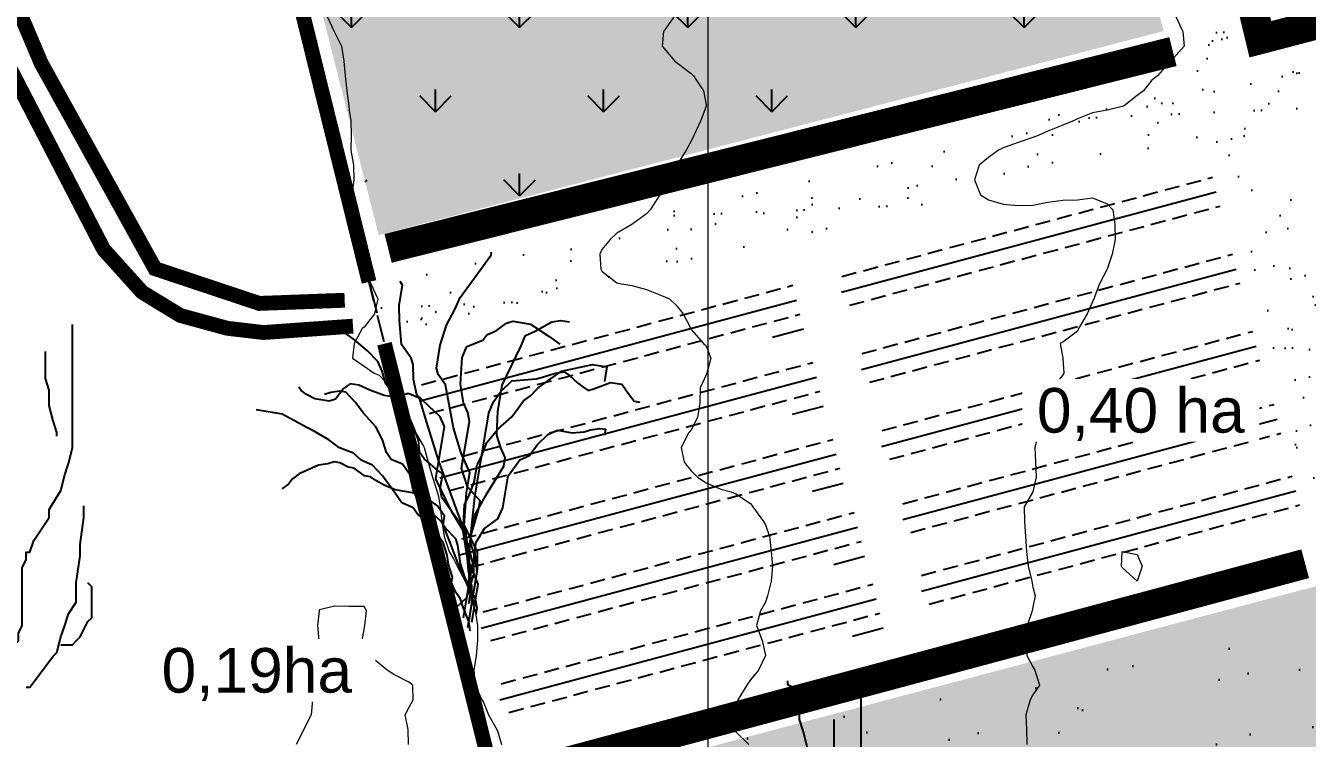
# Model space of a CAD drawing. Header units: centimetres. Extents: x 0 to 642158, y -847 to 649707.
# Drawn here: x 616943.86 to 616986.98, y 621105.96 to 621129.95 of the extents above; entities that cross this region are included whole.
import ezdxf

# ---------------------------------------------------------------- set-up
doc = ezdxf.new("R2010")
doc.units = ezdxf.units.CM
doc.header["$MEASUREMENT"] = 0
doc.linetypes.add('CENTERX2', pattern=[4, 2.5, -0.5, 0.5, -0.5])
for name, color, linetype, lineweight in [('MEV_environnement_V', 7, 'Continuous', 20), ('MEV_grille', 254, 'Continuous', 9), ('MEV_legende', 7, 'Continuous', 5), ('MEV_schema paysager_V', 7, 'Continuous', 20), ('MEV_vegetal_V', 7, 'Continuous', 25), ('WAL_topographie 0.5', 253, 'Continuous', 20)]:
    doc.layers.add(name, color=color, linetype=linetype, lineweight=lineweight)
doc.layers.add('MEV_schema paysager_Ha', color=7, linetype='Continuous', lineweight=25, transparency=0.13)
doc.layers.add('SPW_parcellaire cadastral', color=7, linetype='CENTERX2', lineweight=25, true_color=0xff0542)
doc.styles.add('MEV 1', font='Helvetica.ttf')
picture_1 = doc.add_image_def('image2.png', size_in_pixel=(6614, 11023))
pattern_1 = [(82.50000000000001, (0, 0), (-1.407013183909643, 1.31792712253161), [0, -1.52, 0, -1.7, 0, -1.625]), (52.49999999999999, (0, 0), (-0.744137510742086, 3.246979729703678), [0, -0.82, 0, -1.37, 0, -0.525]), (12.5, (-0.8697413408594535, -0.8697413408594533), (2.198029272890297, 2.206032383152467), [0, -0.5, 0, -1.8, 0, -2.35]), (2.499999999999997, (-0.8697413408594535, -0.8697413408594533), (1.505042163551618, 2.746262850845102), [0, -0.25, 0, -1.18, 0, -1.35])]

# ---------------------------------------------------------------- blocks, each defined once
blk = doc.blocks.new('legende vegetal')
at = {"layer": 'MEV_vegetal_V'}
for points in [[(616958.7877046468, 621110.3777683836), (616958.9669665056, 621111.4535072246), (616958.9669232826, 621112.0566154041), (616958.5103305056, 621112.9368369735), (616958.5917634043, 621114.0288780995), (616958.7058587564, 621114.7135569416), (616958.4123286536, 621115.3655719763), (616958.1513937964, 621116.2131889756), (616957.8906263333, 621117.6637311294), (616957.6460443143, 621118.0061128971), (616957.5808105998, 621118.2180171469), (616957.7111915825, 621119.0004250061), (616957.92309191, 621119.6686576325), (616958.2165355668, 621120.222858957), (616958.3795550183, 621120.5977606014), (616958.770827635, 621121.1356596408), (616959.1618656501, 621121.6735977745), (616959.4227140613, 621122.0321971339), (616959.4389996919, 621122.1299261509)], [(616958.6572372183, 621110.8015768832), (616958.73871334, 621111.2905098298), (616958.5592546045, 621112.6270597759), (616958.086376197, 621113.4095523282), (616957.5647843074, 621114.5016390532), (616957.8581415183, 621116.2620567364), (616957.7113644746, 621116.5879922883), (616956.9286895718, 621117.321518748), (616956.8145077737, 621117.8430562648), (616956.7981789202, 621118.3484354271), (616956.732945206, 621118.5603396769), (616956.4068198573, 621119.0167527468), (616956.3415429201, 621119.8317651759), (616956.325190082, 621120.3370004075), (616956.4392614494, 621121.021535319), (616956.3577421046, 621121.1357105519)], [(616943.2568019223, 621108.5251977978), (616943.3863608546, 621108.5251977978), (616943.3863608546, 621108.9147226167), (616943.5164956043, 621109.044564223), (616943.5164956043, 621109.3042474355), (616943.6466303542, 621109.5643389552), (616943.6466303542, 621111.512371357), (616943.7761892865, 621111.7720545694), (616943.7761892865, 621112.031737782), (616943.9063240364, 621112.031737782), (616944.0364587861, 621112.421670908), (616944.5558461498, 621113.2007205455), (616944.5558461498, 621113.4608120654), (616944.9456745819, 621114.1100200968), (616945.0758093316, 621114.629386522), (616945.2053682639, 621115.0193196478), (616945.3355030136, 621115.5386860733), (616945.3355030136, 621119.694842396)], [(616958.6735660717, 621110.2961977208), (616958.738756563, 621110.6874016504), (616958.73871334, 621111.2905098298), (616958.5755642197, 621112.7249327237), (616958.1678955418, 621113.2953770953), (616957.7602508485, 621113.865965398), (616957.7113027647, 621114.1755986647), (616957.7928028712, 621114.6646755422), (616957.6136651835, 621114.794970035), (616957.1734252446, 621115.1699563728), (616957.0103625704, 621115.3981629077), (616956.9777241016, 621115.8056691224), (616956.7657133435, 621116.343508924), (616956.6189602845, 621116.6695884066), (616956.1297482769, 621117.3540640805), (616955.885166258, 621117.6964458481), (616955.7546988293, 621118.1202543478), (616955.6079217854, 621118.4461898997), (616955.2655108065, 621118.8048739523), (616954.8252468827, 621119.1797163595), (616954.2871779838, 621119.5710049821), (616953.9936911039, 621119.6199118372)], [(616958.1192307805, 621109.9865052162), (616958.2496549862, 621110.165804896), (616958.6083323575, 621110.5081019707), (616958.8365423001, 621111.2742075447), (616958.8528086923, 621111.9751886721), (616958.7223172789, 621112.3988532409), (616958.8690078767, 621113.2791340479), (616959.2928757393, 621114.0126350521), (616959.8471678075, 621114.9254357361), (616959.8960486836, 621115.2187667179), (616959.7492956243, 621115.5448462005), (616959.6188281958, 621115.9686547001), (616959.6513562339, 621116.7672209137), (616959.7980468316, 621117.6475017206), (616960.1077761189, 621118.2994320621), (616960.4175293911, 621118.9515063341), (616960.5805488424, 621119.3264079785), (616960.9066309679, 621119.4731030884), (616961.460966259, 621119.7827955929), (616961.7707387693, 621119.8316177549), (616962.0642256492, 621119.7827108997)], [(616958.6573236642, 621109.5953605244), (616958.7713950316, 621110.2798954358), (616958.7713518087, 621110.8830036152), (616958.6571939952, 621111.4046850626), (616958.6245555267, 621111.8121912774), (616958.7712221397, 621112.6923281535), (616958.9994320823, 621113.4584337277), (616959.0483129584, 621113.7517647096), (616958.62435865, 621114.2244800644), (616958.4286575071, 621114.8601928138), (616958.6894194724, 621116.4250085322), (616958.6404713885, 621116.734641799), (616958.4937183294, 621117.0607212817), (616958.3958461465, 621117.6801317462), (616958.4446837996, 621118.5765709076), (616958.607703251, 621118.951472552), (616959.1457529116, 621119.1634360395), (616959.2761771173, 621119.3427357193), (616959.6022592428, 621119.489430829), (616959.9446269987, 621119.7338549556), (616960.1565945339, 621119.7991233335), (616960.7435682936, 621119.7013096234), (616961.3794661525, 621119.2937187154), (616961.7381867467, 621119.0329076105)], [(616944.815539832, 621115.9282108919), (616944.815539832, 621116.0580524983), (616944.6859808997, 621116.4479856243), (616944.5558461498, 621116.9673520495), (616944.5558461498, 621117.4871267817), (616944.4262872178, 621117.8766516006), (616944.4262872178, 621118.7859511516)], [(616958.8040335003, 621109.8723892211), (616958.9833193438, 621110.948271993), (616958.6245555267, 621111.8121912774), (616958.4777352599, 621112.7412350087), (616958.526572913, 621113.6376741698), (616958.6733067338, 621113.9148467975), (616958.8526118154, 621114.3874774589), (616958.9503975525, 621114.9742833534), (616959.0971313734, 621115.251455981), (616959.2764364551, 621115.7240866426), (616959.6514234415, 621116.1642566649), (616960.1242154032, 621116.5879804716), (616960.51548802, 621117.1258795108), (616960.7437411856, 621117.2888769055), (616960.9882799818, 621117.5496033172), (616961.3306717224, 621117.7941713748), (616961.7871780535, 621118.1201661644), (616962.8306581444, 621118.3483472436), (616963.3198029444, 621118.2668358185), (616963.2383028378, 621117.777758941)], [(616958.49426099, 621109.8235670591), (616958.6735228488, 621110.8993059002), (616958.7223172789, 621112.3988532409), (616958.8689646537, 621113.8822422274), (616959.3415837234, 621116.7183987517), (616959.5046031746, 621117.0933003962), (616959.765451586, 621117.4518997557), (616960.124128957, 621117.7941968304), (616960.5317304275, 621117.8267167071), (616960.9393558825, 621117.8593805148), (616961.1512994329, 621117.9245049618), (616961.5752105184, 621118.0548977866), (616961.8850070136, 621118.1038638793), (616962.0643553182, 621117.9733863615), (616962.3252469525, 621117.7288775414), (616962.504619242, 621117.5985439543), (616962.6839675467, 621117.4680664365), (616962.8959350818, 621117.5333348142), (616963.4339607577, 621117.745154371), (616963.8252765976, 621117.679945231), (616964.0698826014, 621117.3377073938), (616964.2329452756, 621117.1095008592), (616964.4286031956, 621117.076896289)], [(616958.689832464, 621110.997178848), (616958.8039038314, 621111.6817137595), (616958.4940208904, 621112.8389640257), (616957.6625700444, 621115.0884449477), (616957.2059340443, 621116.5717746965), (616957.0102089167, 621117.2073435152), (616956.6352026919, 621117.3704256031), (616956.4232351569, 621117.3051572253), (616956.1134626464, 621117.2563350635), (616955.8199757666, 621117.3052419187), (616955.3471165973, 621117.4844823608), (616954.9721103725, 621117.6475644485), (616954.6786234926, 621117.6964713037), (616954.4503703271, 621117.533473909), (616954.1895219159, 621117.1748745494), (616953.9775783655, 621117.1097501024), (616953.4884335657, 621117.1912615276), (616953.2112323162, 621117.3378973997), (616953.0318600268, 621117.4682309867), (616952.950340682, 621117.5824062196)], [(616958.7714382546, 621109.6767872564), (616958.8692239915, 621110.2635931508), (616958.5920035039, 621111.013481133), (616958.396302361, 621111.6491938827), (616958.2984301781, 621112.268604347), (616958.233172479, 621112.4803646661), (616957.8907615001, 621112.8390487188), (616957.7276988259, 621113.0672552537), (616957.4670417934, 621113.3117249793), (616957.287669504, 621113.4420585664), (616957.1246068296, 621113.6702651014), (616956.945258525, 621113.8007426192), (616956.7984814813, 621114.1266781711), (616956.6843236677, 621114.6483596185), (616956.439717664, 621114.9905974553), (616956.0647114393, 621115.1536795432), (616955.9016487651, 621115.3818860783), (616955.7711813365, 621115.8056945779), (616955.5428849478, 621116.2458053625), (616955.1189306393, 621116.7185207172), (616954.8743246356, 621117.0607585541), (616954.5318896718, 621117.4192986761), (616954.336231752, 621117.4519032461), (616954.0264592416, 621117.4030810841), (616953.8144917066, 621117.3378127066)], [(616958.7225573785, 621109.3834562745), (616958.6736092947, 621109.6930895414), (616958.4616225213, 621110.2310732738), (616958.396388807, 621110.4429775237), (616958.2333261328, 621110.6711840585), (616958.0865490889, 621110.9971196104), (616958.1191443346, 621111.1927215753), (616957.9886769061, 621111.6165300749), (616957.9397528069, 621111.9263072726), (616957.8092853783, 621112.3501157722), (616957.5646793746, 621112.692353609), (616957.3040223421, 621112.9368233348), (616957.1409596679, 621113.1650298696), (616956.9615873784, 621113.2953634567), (616956.7985247041, 621113.5235699916), (616956.4235184796, 621113.6866520795), (616956.1789124758, 621114.0288899164), (616956.0158498015, 621114.2570964512), (616955.7712677824, 621114.5994782189), (616955.4288328186, 621114.9580183409), (616955.0538265939, 621115.1211004287), (616954.7929349596, 621115.3656092486), (616954.3200757904, 621115.5448496907), (616953.9613551962, 621115.8056607957), (616953.5048056421, 621116.0827741858), (616953.2276283774, 621116.2295539887), (616952.9504271279, 621116.3761898607), (616952.3960486138, 621116.6696055357), (616951.5155879741, 621116.816326101)], [(616958.6410140491, 621109.4974875766), (616958.9506808751, 621111.3557782075), (616958.8690943228, 621112.0729176891), (616958.9179751988, 621112.3662486708), (616959.1951332252, 621112.8227209783), (616959.6516395564, 621113.1487157678), (616959.8146590077, 621113.5236174123), (616959.9939208665, 621114.5993562533), (616960.3851934833, 621115.1372552927), (616960.7112756089, 621115.2839504024), (616960.9721240202, 621115.642549762), (616961.3308013914, 621115.9848468364), (616961.6568835169, 621116.1315419461), (616962.1460283167, 621116.0500305209), (616962.553629787, 621116.0825503978), (616962.7655973221, 621116.1478187757), (616963.0753698327, 621116.1966409376), (616963.2710277525, 621116.1640363676), (616963.2384325068, 621115.9684344026)], [(616958.9181720755, 621109.9539598839), (616958.9507673212, 621110.1495618487), (616958.9018192373, 621110.4591951156), (616958.2984734012, 621111.6654961677), (616958.0212289287, 621112.4152402192), (616957.8092181706, 621112.9530800208), (616957.8581230314, 621113.2465549334), (616957.6135170277, 621113.5887927704), (616957.2550310354, 621113.8495647811), (616956.7821958507, 621114.0289491541), (616956.1952220909, 621114.1267628642), (616955.8201918816, 621114.2897010214), (616955.5430146168, 621114.4364808241), (616955.3636423274, 621114.5668144112), (616955.1679844074, 621114.5994189812), (616954.8092638132, 621114.8602300863), (616954.6136058933, 621114.8928346563), (616954.3364286287, 621115.0396144593), (616954.1407707087, 621115.0722190293), (616953.9288031736, 621115.0069506515), (616953.6190306633, 621114.9581284896), (616952.9668664121, 621114.6647382702), (616952.7386132465, 621114.5017408754), (616952.6081890408, 621114.3224411956), (616952.3799358753, 621114.1594438008)], [(616943.7761892865, 621107.4860566404), (616943.9063240364, 621107.4860566404), (616944.6859808997, 621108.5251977978), (616944.815539832, 621108.6550394042), (616944.9456745819, 621109.1744058292), (616945.0758093316, 621109.5643389552), (616945.2053682639, 621109.9538637741), (616945.4656377633, 621110.3433885932), (616945.4656377633, 621110.9930049315), (616945.5951966955, 621111.9018961756), (616945.5951966955, 621112.2918293014), (616945.7253314452, 621113.2007205455), (616945.7253314452, 621113.5906536715)], [(616944.9456745819, 621108.9147226167), (616945.3355030136, 621108.9147226167), (616945.4656377633, 621109.044564223), (616945.5951966955, 621109.1744058292), (616945.8554661951, 621109.6941805616), (616945.9850251274, 621109.8240221677), (616945.9850251274, 621110.8631633251), (616945.8554661951, 621110.9930049315)], [(616969.9229574695, 621101.4650051394), (616970.0530922192, 621101.4650051394), (616970.0530922192, 621105.4913198557), (616969.9229574695, 621106.0106862809), (616969.7933985372, 621106.4006194067), (616969.7933985372, 621107.0498274383), (616969.6632637877, 621107.4393522574), (616969.4035701058, 621107.5691938635), (616969.4035701058, 621107.6994437769)], [(616969.7933985372, 621096.1398660529), (616969.9229574695, 621096.1398660529), (616969.9229574695, 621096.5293908718), (616970.0530922192, 621096.6592324781), (616970.0530922192, 621096.9189156906), (616970.1832269691, 621097.1790072103), (616970.1832269691, 621099.127039612), (616970.3127859014, 621099.3867228245), (616970.3127859014, 621099.646406037), (616970.4429206513, 621099.646406037), (616970.573055401, 621100.0363391631), (616971.0924427647, 621100.8153888006), (616971.0924427647, 621101.0754803205), (616971.4822711968, 621101.7246883519), (616971.6124059465, 621102.2440547771), (616971.7419648787, 621102.6339879029), (616971.8720996284, 621103.1533543284), (616971.8720996284, 621107.309510651)], [(616971.3521364469, 621103.542879147), (616971.3521364469, 621103.6727207534), (616971.2225775146, 621104.0626538794), (616971.0924427647, 621104.5820203046), (616971.0924427647, 621105.1017950368), (616970.9628838326, 621105.4913198557), (616970.9628838326, 621106.4006194067)]]:
    blk.add_lwpolyline(points, dxfattribs=at)
blk = doc.blocks.new('*U112')
at = {"layer": 'MEV_grille', "transparency": 33554687}
blk.add_lwpolyline([(0, 1825.476200402249), (0, -1825.476200402249)], dxfattribs=at)
blk = doc.blocks.new('*U113')
at = {"layer": 'MEV_grille', "color": 0, "linetype": 'ByBlock', "lineweight": -2, "transparency": 16777216}
blk.add_blockref('*U112', (1600, 0), dxfattribs=at)

msp = doc.modelspace()

# ---------------------------------------------------------------- hatches: boundary and pattern name
at = {"layer": 'MEV_schema paysager_Ha', "transparency": 33554687}
h = msp.add_hatch(dxfattribs=at)
h.set_pattern_fill('AR-SAND', color=256, angle=45)
h.set_pattern_definition(pattern_1)
h.paths.add_polyline_path([(616985.2478564456, 621127.3330965315), (616975.3471301751, 621165.1509170808), (616973.4352055832, 621164.7413665588), (616983.6951192527, 621126.9152200613)])
h = msp.add_hatch(dxfattribs=at)
h.set_pattern_fill('GRASS', scale=4)
h.set_pattern_definition([(90, (-18.47516103496309, 44.04782305052504), (-2.828427124, 2.828427124), [0.75, -4.906854252]), (45, (-18.47516103496309, 44.04782305052504), (-2.82842712474619, 2.82842712474619), [0.75, -3.25]), (135, (-18.47516103496309, 44.04782305052504), (-2.82842712474619, -2.82842712474619), [0.75, -3.25])])
h.paths.add_polyline_path([(616976.4094166707, 621152.2848268094), (616949.911711385, 621145.75), (616955.7397912235, 621122.8950653706), (616982.1459562238, 621129.7620916332)])
at = {"layer": 'MEV_schema paysager_Ha', "lineweight": 30, "transparency": 33554687}
h = msp.add_hatch(color=256, dxfattribs=at)
h.dxf.hatch_style = 1
h.set_gradient(color1=(76, 153, 76), tint=1, name='SPHERICAL')
h.paths.add_polyline_path([(616976.4094166707, 621152.2848268094), (616949.911711385, 621145.75), (616955.7397912235, 621122.8950653706), (616982.1459562238, 621129.7620916332)])
at = {"layer": 'MEV_schema paysager_Ha', "transparency": 33554687}
h = msp.add_hatch(dxfattribs=at)
h.set_pattern_fill('AR-SAND', color=256, angle=45)
h.set_pattern_definition(pattern_1)
h.paths.add_polyline_path([(616955.3831287068, 621121.1288295991), (617014.4261712201, 621135.958782102), (617014.9932175771, 621133.9277750781), (616955.735248761, 621119.4276086965)])
h = msp.add_hatch(dxfattribs=at)
h.set_pattern_fill('AR-SAND', color=256, angle=45)
h.set_pattern_definition(pattern_1)
h.paths.add_polyline_path([(617000.7082964648, 621069.9810941739), (616988.6121422483, 621115.3248155471), (616985.7636864458, 621126.874135007), (616983.7019787342, 621126.4338941238), (616999.1555592718, 621069.5632177037)])
h = msp.add_hatch(dxfattribs=at)
h.set_pattern_fill('ANSI33', scale=4, angle=150)
h.set_pattern_definition([(195, (14.14022835856304, 3.644033841090277), (0.2588190451025207, -0.9659258262890682), []), (195, (13.52785592389482, 3.997587231090277), (0.2588190451025207, -0.9659258262890682), [0.5, -0.25])])
h.paths.add_polyline_path([(616983.6988786107, 621125.1932726852), (616971.0626062078, 621121.9181984535), (616971.5454150348, 621120.0760147967), (616984.1545740357, 621123.3864005884)])
h = msp.add_hatch(dxfattribs=at)
h.set_pattern_fill('ANSI33', scale=4, angle=150)
h.set_pattern_definition([(195, (14.81116614234634, 1.050385167938657), (0.2588190451025207, -0.9659258262890682), []), (195, (14.19879370767812, 1.403938557938657), (0.2588190451025207, -0.9659258262890682), [0.5, -0.25])])
h.paths.add_polyline_path([(616984.3698163945, 621122.599624012), (616971.7335439916, 621119.3245497803), (616972.2163528185, 621117.4823661236), (616984.8255118195, 621120.7927519153)])
h = msp.add_hatch(dxfattribs=at)
h.set_pattern_fill('ANSI33', scale=4, angle=150)
h.set_pattern_definition([(195, (0, 0), (0.2588190451025207, -0.9659258262890682), []), (195, (-0.6123724346682143, 0.35355339), (0.2588190451025207, -0.9659258262890682), [0.5, -0.25])])
h.paths.add_polyline_path([(616969.584925793, 621121.5633318671), (616956.8944265859, 621118.2519246666), (616957.354878748, 621116.4170367866), (616970.0292050486, 621119.7291735648)])
h = msp.add_hatch(dxfattribs=at)
h.set_pattern_fill('ANSI33', scale=4, angle=150)
h.set_pattern_definition([(195, (15.48210392601322, -1.543117589782923), (0.2588190451025207, -0.9659258262890682), []), (195, (14.86973149134501, -1.189564199782923), (0.2588190451025207, -0.9659258262890682), [0.5, -0.25])])
h.paths.add_polyline_path([(616985.0407541782, 621120.0061212543), (616972.4044817752, 621116.7310470226), (616972.8872906022, 621114.8888633659), (616985.4964496031, 621118.1992491576)])
h = msp.add_hatch(dxfattribs=at)
h.set_pattern_fill('ANSI33', scale=4, angle=150)
h.set_pattern_definition([(195, (0.6709377837833017, -2.59364867315162), (0.2588190451025207, -0.9659258262890682), []), (195, (0.05856534911508737, -2.24009528315162), (0.2588190451025207, -0.9659258262890682), [0.5, -0.25])])
h.paths.add_polyline_path([(616970.2558635768, 621118.969683194), (616957.5653643697, 621115.6582759934), (616958.0258165317, 621113.8233881134), (616970.7001428324, 621117.1355248917)])
h = msp.add_hatch(dxfattribs=at)
h.set_pattern_fill('ANSI33', scale=4, angle=150)
h.set_pattern_definition([(195, (16.19775503943674, -4.002669884241186), (0.2588190451025207, -0.9659258262890682), []), (195, (15.58538260476853, -3.649116494241186), (0.2588190451025207, -0.9659258262890682), [0.5, -0.25])])
h.paths.add_polyline_path([(616985.7564052916, 621117.5465689598), (616973.1201328887, 621114.2714947282), (616973.6029417156, 621112.4293110714), (616986.2121007165, 621115.7396968631)])
h = msp.add_hatch(dxfattribs=at)
h.set_pattern_fill('ANSI33', scale=4, angle=150)
h.set_pattern_definition([(195, (1.341875567450188, -5.1871514308732), (0.2588190451025207, -0.9659258262890682), []), (195, (0.7295031327819738, -4.8335980408732), (0.2588190451025207, -0.9659258262890682), [0.5, -0.25])])
h.paths.add_polyline_path([(616970.9268013604, 621116.3761804362), (616958.2363021533, 621113.0647732357), (616958.6967543154, 621111.2298853557), (616971.371080616, 621114.542022134)])
h = msp.add_hatch(dxfattribs=at)
h.set_pattern_fill('ANSI33', scale=4, angle=150)
h.set_pattern_definition([(195, (16.82397949346341, -6.417280193418264), (0.2588190451025207, -0.9659258262890682), []), (195, (16.2116070587952, -6.063726803418264), (0.2588190451025207, -0.9659258262890682), [0.5, -0.25])])
h.paths.add_polyline_path([(616986.3826297456, 621115.1319586507), (616973.7463573427, 621111.856884419), (616974.2291661697, 621110.0147007622), (616986.8383251706, 621113.3250865539)])
h = msp.add_hatch(dxfattribs=at)
h.set_pattern_fill('ANSI33', scale=4, angle=150)
h.set_pattern_definition([(195, (2.057526680873707, -7.646703725331463), (0.2588190451025207, -0.9659258262890682), []), (195, (1.445154246205492, -7.293150335331463), (0.2588190451025207, -0.9659258262890682), [0.5, -0.25])])
h.paths.add_polyline_path([(616971.6424524739, 621113.9166281418), (616958.9519532667, 621110.6052209412), (616959.4124054288, 621108.7703330612), (616972.0867317294, 621112.0824698395)])
h = msp.add_hatch(dxfattribs=at)
h.set_pattern_fill('ANSI33', scale=4, angle=150)
h.set_pattern_definition([(195, (2.683751134900376, -10.06131403450854), (0.2588190451025207, -0.9659258262890682), []), (195, (2.071378700232162, -9.707760644508541), (0.2588190451025207, -0.9659258262890682), [0.5, -0.25])])
h.paths.add_polyline_path([(616972.2686769279, 621111.5020178326), (616959.5781777208, 621108.1906106321), (616960.0386298829, 621106.355722752), (616972.7129561835, 621109.6678595303)])
at = {"layer": 'MEV_schema paysager_Ha', "lineweight": 30, "transparency": 33554687}
h = msp.add_hatch(color=256, dxfattribs=at)
h.dxf.hatch_style = 1
h.set_gradient(color1=(255, 255, 12), tint=1, name='SPHERICAL')
h.paths.add_polyline_path([(616987.5578775859, 621111.1519469344), (616960.5093090299, 621103.9790504826), (616964.9801663351, 621086.403086284), (616992.132811524, 621093.7934164105)])
h = msp.add_hatch(dxfattribs=at)
h.set_pattern_fill('AR-SAND', color=256, scale=2, angle=45)
h.set_pattern_definition([(82.50000000000001, (-5.179848986794241, 19.21693032979965), (-2.814026367819285, 2.63585424506322), [0, -3.039999999999999, 0, -3.399999999999999, 0, -3.249999999999999]), (52.49999999999999, (-5.179848986794241, 19.21693032979965), (-1.488275021484172, 6.493959459407355), [0, -1.64, 0, -2.74, 0, -1.05]), (12.5, (-6.919331668513148, 17.47744764808074), (4.396058545780594, 4.412064766304934), [0, -1, 0, -3.6, 0, -4.7]), (2.499999999999997, (-6.919331668513148, 17.47744764808074), (3.010084327103236, 5.492525701690203), [0, -0.5, 0, -2.36, 0, -2.7])])
h.paths.add_polyline_path([(616987.5578775859, 621111.1519469344), (616960.5093090299, 621103.9790504826), (616964.9801663351, 621086.403086284), (616992.132811524, 621093.7934164105)])

# ---------------------------------------------------------------- linework, layer by layer
at = {"layer": 'MEV_environnement_V', "const_width": 0.5}
for points in [[(616947.3836101325, 621153.7728976234), (616955.413231617, 621121.3180624103)], [(616955.9325909605, 621119.2381491775), (616966.2349999989, 621077.979400001), (616969.0071128141, 621066.0577270228)]]:
    msp.add_lwpolyline(points, dxfattribs=at)
at = {"layer": 'MEV_schema paysager_V', "color": 30, "const_width": 0.5}
for points in [[(616954.5950477005, 621120.7015785652), (616951.7232612617, 621120.5953209847), (616948.2132229753, 621121.7648922683), (616944.3840587649, 621128.6759394063), (616939.0659293067, 621141.2223278016), (616935.5558910202, 621145.0499373768), (616933.2158654958, 621146.6449079316), (616930.0249531332, 621148.0271173592), (616927.8975625995, 621148.2397555031), (616924.0685718273, 621147.7080986516), (616916.8356868258, 621145.475336648)], [(616954.8741094458, 621119.8302418097), (616951.8628788533, 621119.6152669828), (616950.6439565746, 621119.7586655229), (616949.0667113835, 621120.1886151767), (616947.7761592099, 621120.9770611809), (616946.4856070364, 621122.4104316656), (616943.2591398833, 621128.6458084952), (616940.1761059581, 621135.9561824426), (616938.3002005273, 621140.0817805793), (616936.9361106409, 621142.0704207113), (616933.5544164759, 621144.9679075086), (616929.9234919021, 621146.7068915202), (616927.198954327, 621146.7784678069), (616922.1083755275, 621146.1334203429), (616917.3762930783, 621144.556651318)]]:
    msp.add_lwpolyline(points, dxfattribs=at)
at = {"layer": 'MEV_schema paysager_V', "color": 104, "const_width": 1}
for points in [[(616983.2467507387, 621138.46268572), (616985.4003635114, 621129.48508638), (617000.4352206533, 621133.4253895457)], [(616956.0546425594, 621122.447855112), (616982.458761721, 621129.0709467285)], [(616960.5102603774, 621104.74977635), (616986.9084870444, 621111.833246102)]]:
    msp.add_lwpolyline(points, dxfattribs=at)
at = {"layer": 'WAL_topographie 0.5'}
for points in [[(616954.000005195, 621130.25), (616954.238414806, 621129.75), (616954.25, 621129.722800849), (616954.485136918, 621129.25), (616954.5611541889, 621128.75), (616954.613107925, 621128.25), (616954.670538418, 621127.75), (616954.7312078379, 621127.25), (616954.75, 621127.08871603), (616954.804395952, 621126.75), (616954.809357595, 621126.25), (616954.803438315, 621125.75), (616954.8899902339, 621125.25), (616954.901246282, 621124.75), (616954.829224075, 621124.25), (616954.844140457, 621123.75), (616954.953737191, 621123.25), (616955.043485472, 621122.75), (616955.107822825, 621122.25), (616955.236594005, 621121.75), (616955.25, 621121.718051948), (616955.469970703, 621121.25), (616955.710488275, 621120.75), (616955.601583365, 621120.25), (616955.25, 621119.800048828), (616955.184147125, 621119.75), (616954.912496186, 621119.25), (616954.861211573, 621118.75), (616955.25, 621118.480745147), (616955.58318264, 621118.25), (616955.75, 621118.184724925), (616956.155394259, 621117.75), (616956.25, 621117.620336875), (616956.433467742, 621117.25), (616956.697321084, 621116.75), (616956.75, 621116.657323689), (616956.97678077, 621116.25), (616957.25, 621115.785117773), (616957.265281401, 621115.75), (616957.407333106, 621115.25), (616957.5431048999, 621114.75), (616957.7058836729, 621114.25), (616957.75, 621114.100015258), (616957.805560938, 621113.75), (616957.8631568371, 621113.25), (616957.9448249179, 621112.75), (616958.112810779, 621112.25), (616958.25, 621112.002750201), (616958.3829381879, 621111.75), (616958.645820971, 621111.25), (616958.75, 621111.004101641), (616958.821771687, 621110.75), (616958.983635394, 621110.25), (616959.0591378789, 621109.75), (616959.066811365, 621109.25), (616959.018119361, 621108.75), (616958.938581194, 621108.25), (616958.981888545, 621107.75), (616959.205457512, 621107.25), (616959.25, 621107.1923227421), (616959.428747628, 621106.75), (616959.718422743, 621106.25), (616959.75, 621106.174057478), (616959.8700778789, 621105.75)], [(616965.674996185, 621130.25), (616965.314481197, 621129.75), (616965.274614769, 621129.25), (616965.703888054, 621128.75), (616965.75, 621128.7100358129), (616966.25, 621128.336944985), (616966.327916931, 621128.25), (616966.665718009, 621127.75), (616966.75, 621127.2812738371), (616966.75459178, 621127.25), (616966.75, 621127.234363082), (616966.573831322, 621126.75), (616966.34038961, 621126.25), (616966.25, 621126.052385009), (616966.087503814, 621125.75), (616965.764505572, 621125.25), (616965.75, 621125.22365885), (616965.496475241, 621124.75), (616965.25, 621124.3125572171), (616965.195608915, 621124.25), (616964.871911283, 621123.75), (616964.75, 621123.607167771), (616964.250031996, 621123.25), (616964.25, 621123.249982608), (616963.75, 621122.957353379), (616963.520207852, 621122.75), (616963.25, 621122.40530303), (616963.177362205, 621122.25), (616963.2136040829, 621121.75), (616963.25, 621121.675858951), (616963.75, 621121.293524416), (616963.90399061, 621121.25), (616964.25, 621121.196446737), (616964.75, 621121.062531796), (616965.25, 621120.86595613), (616965.516680228, 621120.75), (616965.75, 621120.5312738371), (616965.980829421, 621120.25), (616966.236473111, 621119.75), (616966.25, 621119.716639544), (616966.661701364, 621119.25), (616966.75, 621119.171001927), (616966.91003418, 621118.75), (616966.7727482889, 621118.25), (616966.75, 621118.1943942129), (616966.556457964, 621117.75), (616966.54630746, 621117.25), (616966.468754769, 621116.75), (616966.25, 621116.343102469), (616966.173004695, 621116.25), (616965.918833228, 621115.75), (616966.019684499, 621115.25), (616966.25, 621114.96532723), (616966.465290727, 621114.75), (616966.75, 621114.550959943), (616967.25, 621114.337995931), (616967.601943942, 621114.25), (616967.75, 621114.1875357621), (616968.25, 621113.862915928), (616968.323686239, 621113.75), (616968.688377926, 621113.25), (616968.75, 621113.140294731), (616968.88225058, 621112.75), (616968.9395058079, 621112.25), (616968.982152589, 621111.75), (616968.943883906, 621111.25), (616968.818178666, 621110.75), (616968.75, 621110.543139731), (616968.579956055, 621110.25), (616968.447863683, 621109.75), (616968.635427263, 621109.25), (616968.75, 621108.750072716), (616968.750012903, 621108.75), (616968.75, 621108.749969236), (616968.513596004, 621108.25), (616968.25, 621107.920504994), (616968.127026216, 621107.75), (616967.8171342689, 621107.25), (616967.75, 621107.05440552), (616967.633316378, 621106.75), (616967.694399241, 621106.25), (616967.75, 621106.1718154079), (616968.185433071, 621105.75)], [(616982.55440552, 621130.25), (616982.75, 621129.841009989), (616982.790039062, 621129.75), (616982.836105263, 621129.25), (616982.75, 621129.150146484), (616982.3927637311, 621128.75), (616982.25, 621128.616707367), (616981.935734217, 621128.25), (616981.75, 621128.1055736371), (616981.469271949, 621127.75), (616981.25, 621127.595690175), (616980.8124642379, 621127.25), (616980.75, 621127.22016489), (616980.25, 621127.104468434), (616979.75, 621127.0048122071), (616979.25, 621126.806386453), (616979.138813559, 621126.75), (616978.75, 621126.597817434), (616978.25, 621126.392857143), (616977.925007629, 621126.25), (616977.75, 621126.183329458), (616977.25, 621126.008753614), (616976.75, 621125.8294067311), (616976.589705205, 621125.75), (616976.25, 621125.506721095), (616975.938513108, 621125.25), (616975.7857454229, 621124.75), (616975.984025974, 621124.25), (616976.25, 621124.085528429), (616976.75, 621123.938776781), (616977.25, 621123.892857143), (616977.75, 621123.905833862), (616978.25, 621124.000011765), (616978.75, 621124.068165002), (616979.25, 621124.0862450011), (616979.75, 621124.147752497), (616980.25, 621123.9500406999), (616980.431834998, 621123.75), (616980.508070866, 621123.25), (616980.511918605, 621122.75), (616980.4165818921, 621122.25), (616980.250029624, 621121.75), (616980.25, 621121.7499384789), (616979.989990234, 621121.25), (616979.795504994, 621120.75), (616979.75, 621120.6498779), (616979.5761677279, 621120.25), (616979.276332691, 621119.75), (616979.25, 621119.666666667), (616978.75, 621119.295504994), (616978.666666667, 621119.25), (616978.75, 621118.750796673), (616978.750266123, 621118.75), (616978.791709054, 621118.25), (616978.75, 621118.1875), (616978.431818182, 621117.75), (616978.25, 621117.568181818), (616978.043969849, 621117.25), (616978.0577464789, 621116.75), (616977.949951172, 621116.25), (616977.8167209111, 621115.75), (616977.833333333, 621115.25), (616977.861261872, 621114.75), (616977.750053313, 621114.25), (616977.75, 621114.249866868), (616977.45, 621113.75), (616977.467356688, 621113.25), (616977.500028565, 621112.75), (616977.530029297, 621112.25), (616977.590087891, 621111.75), (616977.711502347, 621111.25), (616977.75, 621111.05), (616977.828998073, 621110.75), (616977.75, 621110.375), (616977.727247503, 621110.25), (616977.5499593001, 621109.75), (616977.492508324, 621109.25), (616977.541709054, 621108.75), (616977.75, 621108.365492958), (616977.8077464789, 621108.25), (616977.9721845321, 621107.75), (616977.75, 621107.416836216), (616977.6546511629, 621107.25), (616977.514631957, 621106.75), (616977.5278154679, 621106.25), (616977.543139731, 621105.75)], [(616981.250114321, 621111.25), (616981.25, 621111.249911229), (616981.249920006, 621111.25), (616980.75, 621111.704495006), (616980.723650386, 621111.75), (616980.749961903, 621112.25), (616980.75, 621112.250057124), (616980.7503989721, 621112.25), (616981.25, 621112.138738128), (616981.424908425, 621111.75), (616981.250114321, 621111.25)], [(616956.740186692, 621105.75), (616956.732744108, 621106.25), (616956.6251271621, 621106.75), (616956.75, 621106.9805164321), (616956.902335456, 621107.25), (616956.888047138, 621107.75), (616956.75, 621107.8453211279), (616956.25, 621108.1010776421), (616956.024212598, 621108.25), (616955.75, 621108.479792148), (616955.416802278, 621108.75), (616955.25, 621109.134615385), (616955.187436419, 621109.25), (616955.25, 621109.625), (616955.2678727111, 621109.75), (616955.333401139, 621110.25), (616955.25, 621110.3889830511), (616954.75, 621110.389892578), (616954.25, 621110.403755869), (616953.75, 621110.279432879), (616953.730751174, 621110.25), (616953.67418639, 621109.75), (616953.72365885, 621109.25), (616953.75, 621109.000199645), (616953.787070524, 621108.75), (616953.870117188, 621108.25), (616953.75, 621107.875), (616953.69440678, 621107.75), (616953.5131748071, 621107.25), (616953.467356688, 621106.75), (616953.25, 621106.3334181079), (616953.219674556, 621106.25), (616952.959728239, 621105.75)]]:
    msp.add_lwpolyline(points, dxfattribs=at)

# ---------------------------------------------------------------- pictures from other files: only their frames are drawn
image = msp.add_image(picture_1, insert=(616830.8451774818, 620745.7828068681), size_in_units=(429.46631256424513, 715.7555433014325), dxfattribs=dict(brightness=75))
image.dxf.flags = 7

# ---------------------------------------------------------------- next in the draw order: texts
at = {"layer": 'MEV_legende', "color": 22, "transparency": 33554687, "insert": (616947.9472355631, 621108.9963369055), "char_height": 1.5, "attachment_point": 1, "style": 'MEV 1', "bg_fill": 3, "box_fill_scale": 1.2, "bg_fill_color": 256, "bg_fill_transparency": 0}
msp.add_mtext_dynamic_manual_height_columns('\\pxqc;{\\C256;0,19ha}', width=7.382582030535559, gutter_width=12.5, heights=[0], dxfattribs=at)

# ---------------------------------------------------------------- next in the draw order: linework, layer by layer
at = {"layer": 'SPW_parcellaire cadastral'}
for points in [[(616991.404399998, 621171.2227), (617016.951499999, 621076.4824), (617018.912, 621069.258900002), (617017.533600003, 621069.285700001), (617017.688600004, 621067.6579000021), (617014.8007000011, 621066.7969999979), (617015.1572000011, 621065.574900001), (616995.500100002, 621059.8409), (616996.5965000021, 621056.3082000021), (616978.4432, 621052.383200001), (616975.690200001, 621061.9968000021), (616970.215400003, 621060.861400001), (616966.2349999989, 621077.979400001), (616947.3138, 621153.7544), (616945.975000001, 621159.089000002), (616945.771600001, 621159.899300002), (616948.2612999979, 621160.611499999), (616990.762999997, 621173.3607), (616991.404399998, 621171.2227)], [(616954.698399998, 621077.626499999), (616953.288599998, 621078.043099999), (616925.782300003, 621124.094799999), (616922.014600001, 621129.555799998), (616916.441600002, 621146.561700001), (616926.928199999, 621149.6261), (616929.558399998, 621150.371199999), (616927.339599997, 621158.3389), (616930.8847, 621159.2424000021), (616939.379600003, 621161.720800001), (616940.1832000021, 621158.3007000011), (616945.771600001, 621159.899300002), (616945.975000001, 621159.089000002), (616931.091799997, 621155.144400001), (616932.618199997, 621149.8605), (616947.3138, 621153.7544), (616966.2349999989, 621077.979400001), (616962.7462999971, 621076.210000001), (616954.698399998, 621077.626499999)]]:
    msp.add_lwpolyline(points, dxfattribs=at)

# ---------------------------------------------------------------- next in the draw order: texts
at = {"layer": 'MEV_legende', "color": 22, "transparency": 33554687, "insert": (616977.6869519351, 621117.7468502081), "char_height": 1.5, "attachment_point": 1, "style": 'MEV 1', "bg_fill": 3, "box_fill_scale": 1.2, "bg_fill_color": 256, "bg_fill_transparency": 0}
msp.add_mtext_dynamic_manual_height_columns('\\pxqc;{\\C256;0,40 ha}', width=7.382582030535559, gutter_width=12.5, heights=[0], dxfattribs=at)

# ---------------------------------------------------------------- next in the draw order: block references
at = {"layer": 'MEV_grille', "transparency": 33554687}
msp.add_blockref('*U113', (615366.8142926632, 620593.6443349239), dxfattribs=at)
at = {"layer": 'MEV_vegetal_V'}
msp.add_blockref('legende vegetal', (0.09830495237838477, 0.1933359326794744), dxfattribs=at)

doc.saveas('drawing.dxf')
